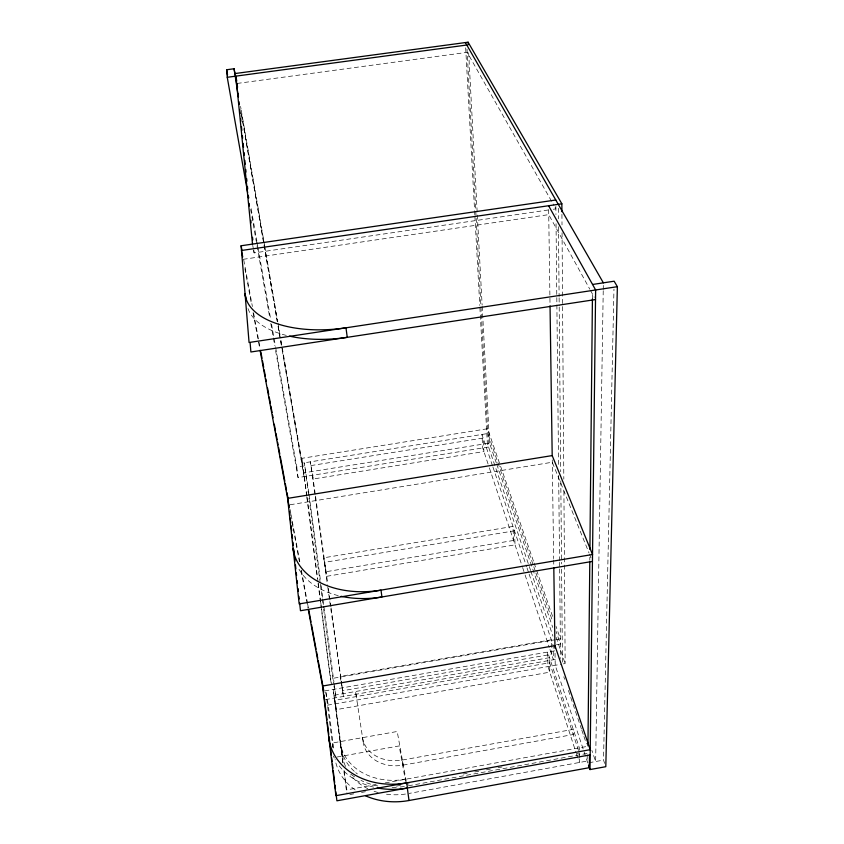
<?xml version="1.0" encoding="UTF-8"?>
<svg xmlns="http://www.w3.org/2000/svg" width="844" height="844" viewBox="0 0 844 844"><rect width="100%" height="100%" fill="white"/><g stroke="black" fill="none" stroke-linecap="round" stroke-linejoin="round"><path stroke-width="0.63" stroke-dasharray="4.22 3.17" d="M579.311 758.84L579.3 762.512L578.077 758.767M579.322 757.617L579.353 747.837L547.672 652.064L547.956 666.57L576.041 752.542M587.224 754.958L587.16 761.077L409.055 793.434M589.808 559.962L589.84 557.325M592.414 298.966L592.477 292.383M603.228 290.726L595.653 761.531L591.876 750.421M603.249 289.408L603.312 285.472M604.663 763.398L603.513 760.096L613.968 289.102M588.996 762.733L603.513 760.096M403.052 765.128L573.245 734.533L573.245 729.364L402.366 760.033A35.184 28.337 -9.7 0 1 362.498 737.656L363.321 742.731A35.058 28.348 -9.8 0 0 403.052 765.128L402.366 760.033M376.129 784.561L346.356 789.942L343.635 769.201M385.18 782.926L587.297 746.402M349.87 794.552L353.763 793.845M361.538 792.442L365.431 791.735M396.543 786.102L400.436 785.395M409.097 783.833L406.513 784.298L405.837 779.191A57.919 46.663 -9.8 0 1 340.016 741.644L342.896 757.838M463.261 774.022L467.133 773.326M474.866 771.922L478.738 771.226M486.471 769.823L490.343 769.116M498.087 767.724L501.948 767.017M576.737 753.481L579.332 753.006M408.369 785.806L589.523 752.996M337.051 757.015L399.159 745.927L405.574 781.47M325.415 699.602L556.977 659.132M327.43 705.194L561.249 664.239M563.359 663.869L565.153 663.563L563.908 489.668M331.112 682.564L330.426 678.755L555.173 639.752M556.481 639.53L560.374 638.855L556.069 626.427M556.544 644.679L560.427 644.004L556.133 631.544M324.771 690.898L555.004 650.787M290.136 504.744L552.293 462.238L589.017 552.947M306.699 496.166L301.783 458.345L487.579 428.741L533.672 561.766M306.857 495.744L302.606 463.082L487.843 433.51L533.366 565.533M476.185 218.427L488.57 447.003L298.059 477.588L296.75 466.954L302.679 466.004L280.482 337.484M310.887 465.593L483.148 438.047L483.918 451.561L313.135 479.012L310.37 461.847L327.577 585.683M496.356 463.008L489.52 443.079L303.566 472.883L282.286 349.732M253.643 250.404L254.097 252.915L548.083 210.008M553.284 209.249L555.89 208.869L554.592 206.58M243.146 259.319L548.737 214.629L589.829 289.218M237.153 83.44L467.186 52.339L553.938 205.44M590.462 290.368L594.25 297.257M589.502 554.149L590.969 557.779M534.094 563.011L536.256 569.236M536.678 570.47L552.62 616.479M533.798 566.778L535.518 571.768M535.94 573.013L552.693 621.585M496.778 464.253L552.757 627.44M556.175 637.399L565.153 663.563M530.633 570.555L487.347 443.427L479.856 306.741M530.929 571.42L552.957 636.112M492.463 465.645L481.935 434.46L482.715 447.942L488.94 466.637M492.885 466.89L526.593 566.683M527.015 567.928L528.703 572.918M529.125 574.163L553.136 645.27L553.369 659.765L549.623 648.551M563.792 676.814L564.636 679.293M568.402 690.445L581.432 729.016M581.854 730.26L583.531 735.229M583.942 736.464L586.464 743.912M489.362 467.882L522.193 566.313M522.615 567.558L524.694 573.793M525.105 575.038L549.212 647.306M587.793 762.955L555.215 665.304L555.035 653.203M578.52 750.548L549.613 662.762L334.836 700.341L343.192 763.894M576.452 753.787L577.676 757.522M243.747 259.984L252.398 306.541M253.601 312.997L260.321 349.205M290.114 509.533L290.832 513.416M291.074 514.703L292.035 519.883M292.267 521.17L300.2 563.845M301.403 570.312L307.406 602.627M307.649 603.924L308.366 607.807M244.876 268.624L251.628 304.916M253.073 312.691L259.825 348.983M292.14 522.668L293.1 527.848M293.343 529.146L299.367 561.555M301.055 570.628L308.049 608.207M332.895 747.51L325.636 690.751L328.263 705.046L333.865 749.746M406.249 781.481L397.207 731.484L332.135 743.047A65.885 53.098 -9.8 0 0 332.852 747.172M252.736 245.361L253.422 249.138M333.907 685.845L336.017 697.756L334.118 683.418M251.143 208.647L256.871 241.099M257.103 242.397L257.789 246.29M258.021 247.587L270.629 318.979M271.546 324.17L275.439 346.24M275.671 347.538L296.75 466.954M250.626 209.439L269.869 318.251M270.787 323.431L274.68 345.449M275.598 350.629L298.059 477.588M301.783 458.345L302.606 463.082M240.582 106.397L241.025 108.992M241.257 110.3L263.676 240.118M263.898 241.416L264.573 245.309M264.794 246.606L277.792 321.902M278.014 323.199L280.261 336.186M241.5 113.803L277.349 321.216M278.246 326.396L282.054 348.435M241.532 115.153L242.428 120.333M242.65 121.631L277.159 321.153M278.056 326.333L281.875 348.361M282.096 349.659L304.051 476.617M340.849 680.327L340.174 676.434L551.29 639.805L551.543 654.29L342.632 690.719L341.071 681.625M356.368 696.574L355.546 691.521L363.321 742.731M312.618 475.246L315.329 494.763M315.519 496.072L327.662 583.246M328.39 588.458L330.922 606.678M331.101 607.975L341.62 683.45M341.799 684.748L343.434 696.458L330.648 607.849M327.757 586.991L330.468 606.541M308.872 493.149L304.325 462.807L320.203 582.93M309.041 494.457L320.456 580.461M321.153 585.683L323.748 605.222M323.917 606.53L333.95 682.11M320.372 584.227L323.474 607.733M323.653 609.041L333.486 683.461M344.046 770.382L346.937 792.432M342.78 762.712L333.169 689.442L342.611 756.024A57.286 46.715 -10 0 0 345.639 766.679M307.026 497.042L318.072 581.949M318.251 583.257L320.625 601.54M320.794 602.848L321.48 608.07M321.648 609.379L331.344 683.83M306.868 497.464L317.376 578.33M318.061 583.542L330.426 678.755M253.833 250.309L254.097 252.915M467.006 48.973L476.111 217.119M465.666 47.823L474.528 209.481M474.602 210.8L474.813 214.735M474.887 216.053L479.782 305.422M468.652 52.718L482.135 305.074M482.209 306.383L489.52 443.079M548.663 209.544L550.024 304.494M552.261 459.874L553.675 558.633M553.696 559.952L553.791 566.535M555.858 206.337L555.943 214.503M556.038 223.723L558.57 466.152M558.665 475.372L559.561 561.007M559.572 562.326L559.625 567.601M559.646 568.919L560.574 658.51M558.306 208.278L558.401 218.807M558.475 226.719L559.108 296.529M559.118 297.848L559.192 305.75M559.203 307.068L560.711 471.722M560.796 480.932L561.545 563.919M561.598 569.194L562.463 664.028M561.935 214.334L562.009 224.873M562.062 232.786L562.579 305.233M562.589 306.551L563.824 479.128M404.403 786.481A65.885 53.098 -9.8 0 1 399.929 787.019M396.342 787.262A65.885 53.098 -9.8 0 1 390.972 787.336M377.827 785.943A65.885 53.098 -9.8 0 1 360.968 780.384M354.607 776.828A65.885 53.098 -9.8 0 1 350.724 774.117M355.155 789.91A65.157 53.14 -10 0 1 335.131 759.484M405.458 794.046A57.286 46.715 -10 0 1 384.716 793.961M378.101 792.537A57.286 46.715 -10 0 1 373.881 791.218M367.868 788.718A57.286 46.715 -10 0 1 350.513 774.845M357.36 773.906A57.698 46.684 -9.8 0 1 355.767 772.64M354.237 771.31A57.698 46.684 -9.8 0 1 340.934 746.708M373.618 787.135A68.164 54.934 -9.8 0 1 337.727 763.82M334.298 758.028A68.164 54.934 -9.8 0 1 333.348 756.024M338.212 595.621A78.007 52.855 -8.3 0 1 297.89 567.157M286.295 335.395A91.194 46.103 -7.4 0 1 247.872 308.176M549.518 657.645L333.939 695.287L336.503 709.604L549.792 672.172L549.518 657.645M514.471 530.802L324.339 562.389L326.691 576.315L515.04 544.855L514.471 530.802M513.574 540.455L326.058 571.715L323.706 557.81L512.994 526.424L513.574 540.455"/><path stroke-width="1.27" d="M587.962 745.822L589.798 561.281M589.914 549.412L592.414 298.966M589.502 755.443L589.365 767.671L409.002 800.513A65.157 53.14 -10 0 1 365.642 795.85M592.562 284.47L614.137 281.21L617.375 286.686L605.802 766.69L589.998 769.57L595.632 289.977L548.6 205.736M590.167 754.884L336.904 800.798L335.785 791.661M592.446 561.408L300.475 610.729L299.609 602.89M617.375 286.686L249.064 342.495L241.11 245.762L555.795 200.007M595.516 299.557L250.89 351.99L250.119 342.854M561.914 211.707L561.861 203.805L241.5 250.478L242.703 256.956M247.64 192.59L227.247 77.3L226.625 69.757L234.083 68.754L234.98 73.945M234.548 73.618L468.093 42.2L561.861 203.805M227.247 77.3L466.795 45.027M465.382 42.569L603.354 282.835M588.521 765.16L589.998 769.57M246.131 299.367L245.045 293.638A91.669 45.776 -7.3 0 0 345.977 327.81L347.253 337.326A91.194 46.103 -7.4 0 1 289.439 336.134M294.145 553.938L293.09 548.357A78.355 52.739 -8.2 0 0 381.003 590.135L381.921 596.972A78.007 52.855 -8.3 0 1 341.124 596.307M329.645 742.171L328.917 738.342A68.427 54.913 -9.7 0 0 406.745 782.873L407.43 788.022A68.164 54.934 -9.8 0 1 377.131 787.906M241.11 245.762L241.827 249.645M260.807 351.79L262.009 358.257M262.484 360.842L263.687 367.309M264.172 369.894L265.364 376.361M265.849 378.945L266.324 381.53M267.527 387.997L268.73 394.464M269.215 397.049L270.418 403.506M270.892 406.101L272.095 412.558M272.57 415.142L273.055 417.738M274.258 424.194L275.461 430.662M275.935 433.246L277.138 439.713M277.623 442.298L278.098 444.883M278.583 447.468L279.775 453.935M280.261 456.52L284.829 481.091M285.304 483.675L286.506 490.142M286.992 492.727L288.184 499.194M308.841 610.391L311.003 622.028M311.489 624.613L316.046 649.184M316.532 651.768L317.734 658.236M318.209 660.82L322.777 685.381M323.263 687.966L323.737 690.55M260.068 350.281L288.996 505.82M308.292 609.505L323.727 692.46M226.625 69.757L227.542 74.947M248.104 195.186L248.558 197.77M236.731 81.003L235.887 76.139L252.514 244.106M238.398 97.007L234.083 68.754M407.388 788.454L409.002 800.513M323.959 695.045L326.997 719.9M327.314 722.464L328.759 734.291M329.076 736.823L329.561 740.832M330.352 747.267L329.867 743.353A68.164 54.934 -9.8 0 0 330.194 745.59M330.669 749.883L331.312 755.106M331.629 757.712L332.114 761.636M332.43 764.242L332.905 768.156M333.232 770.772L334.667 782.525M334.984 785.131L335.469 789.056M288.838 504.955L289.123 507.56M289.545 511.38L289.967 515.23M290.273 518.016L290.821 522.942M291.138 525.844L291.665 530.644M292.087 534.505L292.509 538.356M292.942 542.207L293.29 545.435M293.723 549.349L294.155 553.274M295.02 561.102L294.588 557.188A78.007 52.855 -8.3 0 0 295.052 559.171M295.453 565.016L295.875 568.94M296.307 572.854L296.592 575.471M297.172 580.693L297.457 583.299M298.037 588.521L298.322 591.138M298.892 596.36L299.187 598.976M237.153 83.44L237.544 87.354M238.187 93.874L238.451 96.48M238.979 101.691L239.232 104.297M239.759 109.509L240.15 113.423M240.667 118.635L240.93 121.251M241.447 126.463L241.838 130.377M242.365 135.589L242.618 138.194M243.146 143.406L243.536 147.32M244.053 152.532L244.317 155.138M244.834 160.36L245.235 164.263M245.752 169.486L246.015 172.092M246.659 178.612L246.923 181.217M247.45 186.429L247.703 189.035M248.358 195.555L248.621 198.161M249.138 203.383L249.402 205.989M250.837 220.326L251.101 222.932M252.525 237.28L252.789 239.886M468.093 42.2L468.23 44.827M550.045 305.813L552.198 455.929M553.812 567.854L554.972 648.213M590.23 749.672L335.923 795.681L322.535 686.045L554.93 645.639L590.23 749.672M592.52 554.497L299.166 603.924L287.614 498.382L552.198 455.591L592.52 554.497"/></g></svg>
